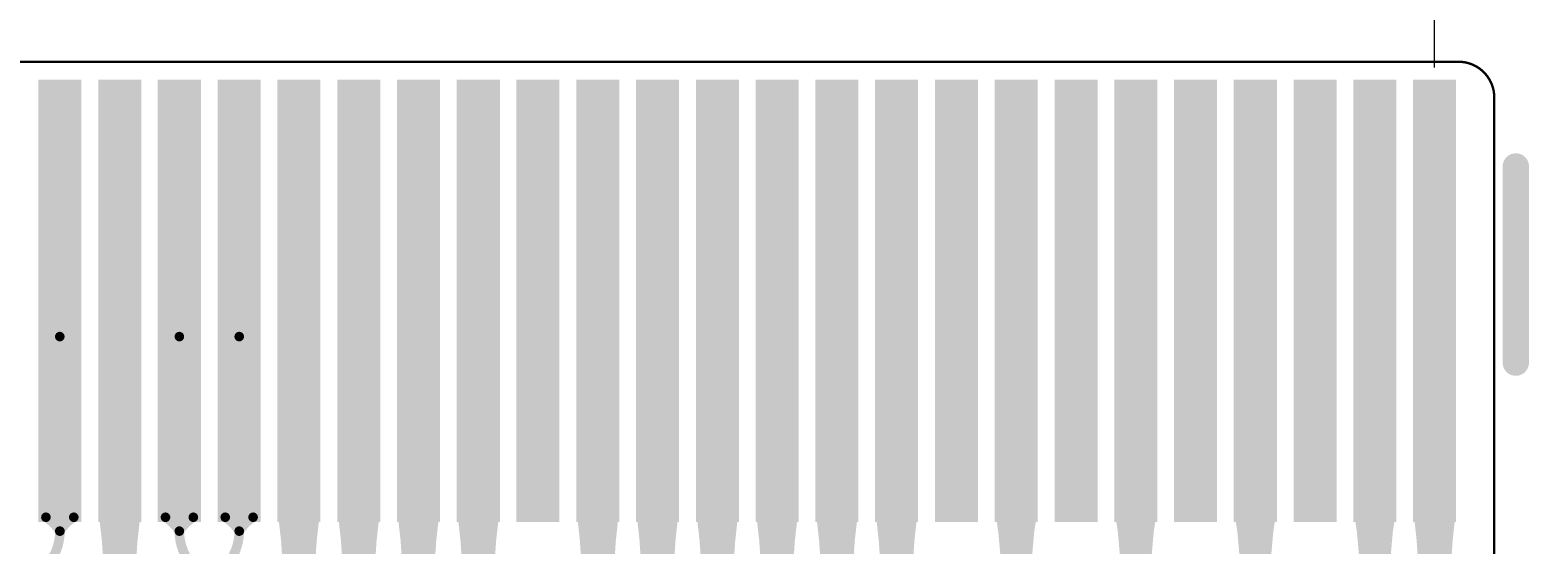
# Model space of a CAD drawing. Header units: millimetres. Extents: x 2260 to 2572, y -21 to 200.
# Drawn here: x 2305.94 to 2318.48, y 137.71 to 142.01 of the extents above; entities that cross this region are included whole.
import ezdxf

# ---------------------------------------------------------------- set-up
doc = ezdxf.new("R2010")
doc.units = ezdxf.units.MM
doc.layers.get('0').update_dxf_attribs({"lineweight": 18})
doc.layers.add('01', color=1, linetype='Continuous', lineweight=18)
doc.styles.add('C-E02$0$RT', font='romant.shx', dxfattribs={"bigfont": 'gbcbig.shx'})
doc.dimstyles.new('副本STANDARD 03', dxfattribs={"dimtxt": 1.5, "dimasz": 0.1, "dimexe": 0.1, "dimexo": 0.1, "dimgap": 0.5, "dimtad": 1, "dimzin": 0, "dimdsep": 46, "dimtxsty": 'C-E02$0$RT', "dimcen": 2, "dimdle": 0.2, "dimclrd": 3, "dimclre": 3, "dimclrt": 2, "dimadec": 0, "dimazin": 0, "dimtfac": 1, "dimtmove": 0, "dimatfit": 3, "dimfxl": 0, "dimtolj": 1, "dimtzin": 0, "dimarcsym": 0})

# ---------------------------------------------------------------- blocks, each defined once
blk = doc.blocks.new('PAD_R1')
blk.add_lwpolyline([(0.25, 0, 0.5, 0.5, 1), (-0.25, 0, 0.5, 0.5, 1)], format="xyseb", close=True)
blk = doc.blocks.new('*X4')
at = {"linetype": 'Continuous'}
for points in [[(2293.191, 150.426), (2293.291, 150.442), (2293.291, 150.409)], [(2317.692, 150.426), (2317.592, 150.442), (2317.592, 150.409)]]:
    blk.add_hatch(color=3, dxfattribs=at).paths.add_polyline_path(points, flags=0)
at = {"color": 3, "linetype": 'Continuous'}
for p, q in [((2293.191, 141.691), (2293.191, 150.526)), ((2317.692, 141.691), (2317.692, 150.526)), ((2293.191, 150.426), (2317.692, 150.426))]:
    blk.add_line(p, q, dxfattribs=at)
at = {"color": 2, "linetype": 'Continuous', "insert": (2305.442, 151.676), "char_height": 1.5, "width": 8.35714, "attachment_point": 5, "style": 'C-E02$0$RT'}
blk.add_mtext('24.50', dxfattribs=at)

msp = doc.modelspace()

# ---------------------------------------------------------------- linework, layer by layer
at = {"layer": '01'}
msp.add_lwpolyline([(2318.191, 62.078, 0.02, 0.02, -0.414219), (2317.891, 61.778, 0.02, 0.02, 0), (2292.992, 61.778, 0.02, 0.02, -0.414219), (2292.692, 62.078, 0.02, 0.02, 0), (2292.692, 141.44, 0.02, 0.02, -0.414219), (2292.992, 141.74, 0.02, 0.02, 0), (2317.891, 141.74, 0.02, 0.02, -0.414219), (2318.191, 141.44, 0.02, 0.02, 0)], format="xyseb", close=True, dxfattribs=at)
for points in [[(2306.191, 137.89, 0.36, 0.36, 0), (2306.191, 141.591, 0.36, 0.36, 0)], [(2306.692, 137.89, 0.36, 0.36, 0), (2306.692, 141.591, 0.36, 0.36, 0)], [(2307.191, 137.89, 0.36, 0.36, 0), (2307.191, 141.591, 0.36, 0.36, 0)], [(2307.692, 137.89, 0.36, 0.36, 0), (2307.692, 141.591, 0.36, 0.36, 0)], [(2308.191, 137.89, 0.36, 0.36, 0), (2308.191, 141.591, 0.36, 0.36, 0)], [(2308.692, 137.89, 0.36, 0.36, 0), (2308.692, 141.591, 0.36, 0.36, 0)], [(2309.191, 137.89, 0.36, 0.36, 0), (2309.191, 141.591, 0.36, 0.36, 0)], [(2309.692, 137.89, 0.36, 0.36, 0), (2309.692, 141.591, 0.36, 0.36, 0)], [(2310.191, 137.89, 0.36, 0.36, 0), (2310.191, 141.591, 0.36, 0.36, 0)], [(2310.692, 137.89, 0.36, 0.36, 0), (2310.692, 141.591, 0.36, 0.36, 0)], [(2311.191, 137.89, 0.36, 0.36, 0), (2311.191, 141.591, 0.36, 0.36, 0)], [(2311.692, 137.89, 0.36, 0.36, 0), (2311.692, 141.591, 0.36, 0.36, 0)], [(2312.191, 137.89, 0.36, 0.36, 0), (2312.191, 141.591, 0.36, 0.36, 0)], [(2312.692, 137.89, 0.36, 0.36, 0), (2312.692, 141.591, 0.36, 0.36, 0)], [(2313.191, 137.89, 0.36, 0.36, 0), (2313.191, 141.591, 0.36, 0.36, 0)], [(2313.692, 137.89, 0.36, 0.36, 0), (2313.692, 141.591, 0.36, 0.36, 0)], [(2314.192, 137.89, 0.36, 0.36, 0), (2314.192, 141.591, 0.36, 0.36, 0)], [(2314.692, 137.89, 0.36, 0.36, 0), (2314.692, 141.591, 0.36, 0.36, 0)], [(2315.192, 137.89, 0.36, 0.36, 0), (2315.192, 141.591, 0.36, 0.36, 0)], [(2315.692, 137.89, 0.36, 0.36, 0), (2315.692, 141.591, 0.36, 0.36, 0)], [(2316.192, 137.89, 0.36, 0.36, 0), (2316.192, 141.591, 0.36, 0.36, 0)], [(2316.692, 137.89, 0.36, 0.36, 0), (2316.692, 141.591, 0.36, 0.36, 0)], [(2317.192, 137.89, 0.36, 0.36, 0), (2317.192, 141.591, 0.36, 0.36, 0)], [(2317.692, 137.89, 0.36, 0.36, 0), (2317.692, 141.591, 0.36, 0.36, 0)], [(2318.371, 139.223, 0.22, 0.22, 0), (2318.371, 140.864, 0.22, 0.22, 0)], [(2306.692, 139.841, 0.25, 0.25, 0), (2306.692, 63.641, 0.25, 0.25, 0)], [(2308.191, 139.841, 0.25, 0.25, 0), (2308.191, 63.641, 0.25, 0.25, 0)], [(2308.692, 139.841, 0.25, 0.25, 0), (2308.692, 63.641, 0.25, 0.25, 0)], [(2309.191, 139.841, 0.25, 0.25, 0), (2309.191, 63.641, 0.25, 0.25, 0)], [(2309.692, 139.841, 0.25, 0.25, 0), (2309.692, 63.641, 0.25, 0.25, 0)], [(2310.692, 139.841, 0.254, 0.254, 0), (2310.692, 136.297, 0.254, 0.254, 0)], [(2311.191, 135.321, 0.254, 0.254, 0), (2311.191, 139.841, 0.254, 0.254, 0)], [(2311.692, 139.841, 0.25, 0.25, 0), (2311.692, 63.641, 0.25, 0.25, 0)], [(2312.191, 139.841, 0.25, 0.25, 0), (2312.191, 63.641, 0.25, 0.25, 0)], [(2312.692, 139.841, 0.25, 0.25, 0), (2312.692, 63.641, 0.25, 0.25, 0)], [(2313.191, 139.841, 0.25, 0.25, 0), (2313.191, 63.641, 0.25, 0.25, 0)], [(2314.192, 137.416, 0.254, 0.254, 0), (2314.192, 139.841, 0.254, 0.254, 0)], [(2315.192, 137.416, 0.254, 0.254, 0), (2315.192, 139.841, 0.254, 0.254, 0)], [(2316.192, 137.416, 0.254, 0.254, 0), (2316.192, 139.841, 0.254, 0.254, 0)], [(2317.192, 137.416, 0.254, 0.254, 0), (2317.192, 139.841, 0.254, 0.254, 0)], [(2317.692, 139.841, 0.254, 0.254, 0), (2317.692, 136.363, 0.254, 0.254, 0), (2317.238, 135.91, 0.254, 0.254, 0)], [(2306.191, 139.441, 0.08, 0.08, 0), (2306.191, 137.814, 0.08, 0.08, 0)], [(2307.191, 139.441, 0.08, 0.08, 0), (2307.191, 137.814, 0.08, 0.08, 0)], [(2307.692, 139.441, 0.08, 0.08, 0), (2307.692, 137.814, 0.08, 0.08, 0)], [(2306.692, 137.2, 0.25, 0.25, 0.033718), (2306.637, 138.015, 0.25, 0.25, 0)], [(2306.692, 137.2, 0.25, 0.25, -0.033718), (2306.747, 138.015, 0.25, 0.25, 0)], [(2308.191, 137.2, 0.25, 0.25, 0.033718), (2308.136, 138.015, 0.25, 0.25, 0)], [(2308.191, 137.2, 0.25, 0.25, -0.033718), (2308.246, 138.015, 0.25, 0.25, 0)], [(2308.692, 137.2, 0.25, 0.25, 0.033718), (2308.637, 138.015, 0.25, 0.25, 0)], [(2308.692, 137.2, 0.25, 0.25, -0.033718), (2308.747, 138.015, 0.25, 0.25, 0)], [(2309.191, 137.2, 0.25, 0.25, 0.033718), (2309.136, 138.015, 0.25, 0.25, 0)], [(2309.191, 137.2, 0.25, 0.25, -0.033718), (2309.246, 138.015, 0.25, 0.25, 0)], [(2309.692, 137.2, 0.25, 0.25, 0.033718), (2309.637, 138.015, 0.25, 0.25, 0)], [(2309.692, 137.2, 0.25, 0.25, -0.033718), (2309.747, 138.015, 0.25, 0.25, 0)], [(2310.692, 137.189, 0.254, 0.254, 0.031974), (2310.639, 138.017, 0.254, 0.254, 0)], [(2310.692, 137.189, 0.254, 0.254, -0.031974), (2310.745, 138.017, 0.254, 0.254, 0)], [(2311.191, 137.189, 0.254, 0.254, 0.031974), (2311.138, 138.017, 0.254, 0.254, 0)], [(2311.191, 137.189, 0.254, 0.254, -0.031974), (2311.244, 138.017, 0.254, 0.254, 0)], [(2311.692, 137.2, 0.25, 0.25, 0.033718), (2311.637, 138.015, 0.25, 0.25, 0)], [(2311.692, 137.2, 0.25, 0.25, -0.033718), (2311.747, 138.015, 0.25, 0.25, 0)], [(2312.191, 137.2, 0.25, 0.25, 0.033718), (2312.136, 138.015, 0.25, 0.25, 0)], [(2312.191, 137.2, 0.25, 0.25, -0.033718), (2312.246, 138.015, 0.25, 0.25, 0)], [(2312.692, 137.2, 0.25, 0.25, 0.033718), (2312.637, 138.015, 0.25, 0.25, 0)], [(2312.692, 137.2, 0.25, 0.25, -0.033718), (2312.747, 138.015, 0.25, 0.25, 0)], [(2313.191, 137.2, 0.25, 0.25, 0.033718), (2313.136, 138.015, 0.25, 0.25, 0)], [(2313.191, 137.2, 0.25, 0.25, -0.033718), (2313.246, 138.015, 0.25, 0.25, 0)], [(2314.192, 137.416, 0.254, 0.254, 0.04396), (2314.139, 138.017, 0.254, 0.254, 0)], [(2314.192, 137.416, 0.254, 0.254, -0.04396), (2314.245, 138.017, 0.254, 0.254, 0)], [(2315.192, 137.416, 0.254, 0.254, 0.043957), (2315.139, 138.017, 0.254, 0.254, 0)], [(2315.192, 137.416, 0.254, 0.254, -0.043957), (2315.245, 138.017, 0.254, 0.254, 0)], [(2316.192, 137.416, 0.254, 0.254, 0.043953), (2316.139, 138.017, 0.254, 0.254, 0)], [(2316.192, 137.416, 0.254, 0.254, -0.043953), (2316.245, 138.017, 0.254, 0.254, 0)], [(2317.192, 137.416, 0.254, 0.254, 0.043953), (2317.139, 138.017, 0.254, 0.254, 0)], [(2317.192, 137.416, 0.254, 0.254, -0.043953), (2317.245, 138.017, 0.254, 0.254, 0)], [(2317.692, 137.189, 0.254, 0.254, 0.031974), (2317.639, 138.017, 0.254, 0.254, 0)], [(2317.692, 137.189, 0.254, 0.254, -0.031974), (2317.745, 138.017, 0.254, 0.254, 0)], [(2306.191, 137.814, 0.08, 0.08, 0.112543), (2306.075, 137.93, 0.08, 0.08, 0)], [(2306.191, 137.814, 0.08, 0.08, -0.112543), (2306.308, 137.93, 0.08, 0.08, 0)], [(2307.191, 137.814, 0.08, 0.08, 0.112902), (2307.075, 137.93, 0.08, 0.08, 0)], [(2307.191, 137.814, 0.08, 0.08, -0.112902), (2307.308, 137.93, 0.08, 0.08, 0)], [(2307.692, 137.814, 0.08, 0.08, 0.112822), (2307.575, 137.93, 0.08, 0.08, 0)], [(2307.692, 137.814, 0.08, 0.08, -0.112822), (2307.808, 137.93, 0.08, 0.08, 0)], [(2306.102, 137.546, 0.08, 0.08, 0.163326), (2306.192, 137.814, 0.08, 0.08, 0)], [(2306.192, 137.814, 0.08, 0.08, 0), (2306.192, 137.814, 0.08, 0.08, 0)], [(2307.191, 137.814, 0.08, 0.08, 0.163187), (2307.281, 137.547, 0.08, 0.08, 0)], [(2307.692, 137.814, 0.08, 0.08, -0.163158), (2307.602, 137.547, 0.08, 0.08, 0)]]:
    msp.add_lwpolyline(points, format="xyseb", dxfattribs=at)

# ---------------------------------------------------------------- block references
for p, xscale, yscale in [((2318.371, 140.864), 0.22, 0.22), ((2306.692, 139.841), 0.249935, 0.249935), ((2308.191, 139.841), 0.249935, 0.249935), ((2308.692, 139.841), 0.249935, 0.249935), ((2309.191, 139.841), 0.249935, 0.249935), ((2309.692, 139.841), 0.249935, 0.249935), ((2310.692, 139.841), 0.254, 0.254), ((2311.191, 139.841), 0.254, 0.254), ((2311.692, 139.841), 0.249935, 0.249935), ((2312.191, 139.841), 0.249935, 0.249935), ((2312.692, 139.841), 0.249935, 0.249935), ((2313.191, 139.841), 0.249935, 0.249935), ((2314.192, 139.841), 0.254, 0.254), ((2315.192, 139.841), 0.254, 0.254), ((2316.192, 139.841), 0.254, 0.254), ((2317.192, 139.841), 0.254, 0.254), ((2317.692, 139.841), 0.254, 0.254), ((2306.191, 139.441), 0.08, 0.08), ((2307.191, 139.441), 0.08, 0.08), ((2307.692, 139.441), 0.08, 0.08), ((2318.371, 139.223), 0.22, 0.22), ((2306.637, 138.015), 0.249935, 0.249935), ((2306.747, 138.015), 0.249935, 0.249935), ((2308.136, 138.015), 0.249935, 0.249935), ((2308.246, 138.015), 0.249935, 0.249935), ((2308.637, 138.015), 0.249935, 0.249935), ((2308.747, 138.015), 0.249935, 0.249935), ((2309.136, 138.015), 0.249935, 0.249935), ((2309.246, 138.015), 0.249935, 0.249935), ((2309.637, 138.015), 0.249935, 0.249935), ((2309.747, 138.015), 0.249935, 0.249935), ((2310.639, 138.017), 0.254, 0.254), ((2310.745, 138.017), 0.254, 0.254), ((2311.138, 138.017), 0.254, 0.254), ((2311.244, 138.017), 0.254, 0.254), ((2311.637, 138.015), 0.249935, 0.249935), ((2311.747, 138.015), 0.249935, 0.249935), ((2312.136, 138.015), 0.249935, 0.249935), ((2312.246, 138.015), 0.249935, 0.249935), ((2312.637, 138.015), 0.249935, 0.249935), ((2312.747, 138.015), 0.249935, 0.249935), ((2313.136, 138.015), 0.249935, 0.249935), ((2313.246, 138.015), 0.249935, 0.249935), ((2314.139, 138.017), 0.254, 0.254), ((2314.245, 138.017), 0.254, 0.254), ((2315.139, 138.017), 0.254, 0.254), ((2315.245, 138.017), 0.254, 0.254), ((2316.139, 138.017), 0.254, 0.254), ((2316.245, 138.017), 0.254, 0.254), ((2317.139, 138.017), 0.254, 0.254), ((2317.245, 138.017), 0.254, 0.254), ((2317.639, 138.017), 0.254, 0.254), ((2317.745, 138.017), 0.254, 0.254), ((2306.075, 137.93), 0.08, 0.08), ((2306.308, 137.93), 0.08, 0.08), ((2307.075, 137.93), 0.08, 0.08), ((2307.308, 137.93), 0.08, 0.08), ((2307.575, 137.93), 0.08, 0.08), ((2307.808, 137.93), 0.08, 0.08), ((2306.191, 137.814), 0.08, 0.08), ((2306.191, 137.814), 0.08, 0.08), ((2306.191, 137.814), 0.08, 0.08), ((2306.192, 137.814), 0.08, 0.08), ((2306.192, 137.814), 0.08, 0.08), ((2306.192, 137.814), 0.08, 0.08), ((2307.191, 137.814), 0.08, 0.08), ((2307.191, 137.814), 0.08, 0.08), ((2307.191, 137.814), 0.08, 0.08), ((2307.191, 137.814), 0.08, 0.08), ((2307.692, 137.814), 0.08, 0.08), ((2307.692, 137.814), 0.08, 0.08), ((2307.692, 137.814), 0.08, 0.08), ((2307.692, 137.814), 0.08, 0.08)]:
    msp.add_blockref('PAD_R1', p, dxfattribs=dict(at, xscale=xscale, yscale=yscale))

# ---------------------------------------------------------------- dimensions: what is measured, and where the dimension line sits
at = {"linetype": 'Continuous'}
dim = msp.add_linear_dim(base=(2317.692, 150.426), p1=(2293.191, 141.591), p2=(2317.692, 141.591), dimstyle='副本STANDARD 03', override={"dimscale": 1, "dimsah": 1, "dimtzin": 0}, dxfattribs=at)
dim.commit()
dim.dimension.update_dxf_attribs({"geometry": '*X4', "text_midpoint": (2305.442, 150.426), "dimtype": 160})

doc.saveas('drawing.dxf')
